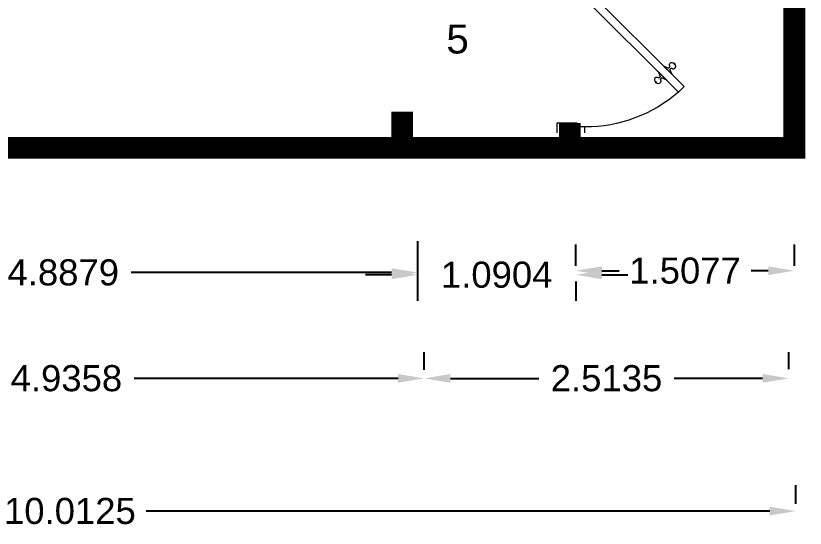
# Model space of a CAD drawing. Header units: metres. Extents: x -92766 to 98207, y -36056 to 71601.
# Drawn here: x 9.63 to 15.07, y -2.62 to 0.91 of the extents above; entities that cross this region are included whole.
import ezdxf

# ---------------------------------------------------------------- set-up
doc = ezdxf.new("R2010")
doc.units = ezdxf.units.M
doc.header["$MEASUREMENT"] = 0
for name, color, linetype, lineweight in [('ANGLE (COTE)', 251, 'Continuous', 0), ('DOORS (USI)', 5, 'Continuous', 15), ('TABLE (TABEL)', 251, 'Continuous', 0), ('WALLS (PERETI)', 1, 'Continuous', 30), ('www.cadblocksfree.com', 7, 'Continuous', 5)]:
    doc.layers.add(name, color=color, linetype=linetype, lineweight=lineweight)
doc.styles.get("Standard").update_dxf_attribs({"font": 'arial.ttf'})
doc.dimstyles.get("Standard").update_dxf_attribs({"dimtxt": 0.18, "dimasz": 0.18, "dimexe": 0.18, "dimexo": 0.0625, "dimgap": 0.09, "dimtad": 0, "dimtih": 1, "dimtoh": 1, "dimdec": 4, "dimzin": 0, "dimdsep": 46, "dimtxsty": 'Standard', "dimcen": 0.09, "dimadec": 0, "dimazin": 0, "dimtfac": 1, "dimtdec": 4, "dimtofl": 0, "dimtmove": 0, "dimatfit": 3, "dimfxl": 1, "dimtolj": 1, "dimtzin": 0, "dimarcsym": 0})

# ---------------------------------------------------------------- blocks, each defined once
blk = doc.blocks.new('puerta 0.8')
at = {"layer": 'www.cadblocksfree.com'}
for points in [[(0, 0.8), (0, 0.7691), (0.0411, 0.7691), (0.0411, 0.7486), (0.1489, 0.7486), (0.1489, 0.8)], [(0, 0), (0, 0.0309), (0.0411, 0.0309), (0.0411, 0.0514), (0.1489, 0.0514), (0.1489, 0)]]:
    blk.add_lwpolyline(points, dxfattribs=at)
at = {"layer": 'www.cadblocksfree.com', "linetype": 'Continuous'}
for points in [[(-0.0012, 0.7662), (0.0279, 0.7371), (-0.4942, 0.2151), (-0.5233, 0.2442)], [(-0.4718, 0.3675), (-0.4697, 0.3654), (-0.4733, 0.3618), (-0.4755, 0.3639)], [(-0.3708, 0.2665), (-0.373, 0.2687), (-0.3766, 0.2651), (-0.3744, 0.2629)]]:
    blk.add_lwpolyline(points, close=True, dxfattribs=at)
for points in [[(-0.4169, 0.3505), (-0.4606, 0.3069), (-0.4487, 0.3338), (-0.4552, 0.3402, 0.414214), (-0.4591, 0.3402, -0.990713), (-0.4745, 0.3605), (-0.4684, 0.3666)], [(-0.4584, 0.309), (-0.4148, 0.3527), (-0.4417, 0.3408), (-0.4481, 0.3473, -0.414214), (-0.4481, 0.3512, 0.990713), (-0.4684, 0.3666), (-0.4745, 0.3605)], [(-0.3878, 0.3214), (-0.4315, 0.2778), (-0.4046, 0.2896), (-0.3981, 0.2832, -0.414214), (-0.3981, 0.2793, 0.990713), (-0.3778, 0.2638), (-0.3717, 0.2699)], [(-0.4293, 0.2799), (-0.3857, 0.3236), (-0.3975, 0.2967), (-0.3911, 0.2902, 0.414214), (-0.3872, 0.2902, -0.990713), (-0.3717, 0.2699), (-0.3778, 0.2638)]]:
    blk.add_lwpolyline(points, format="xyb", dxfattribs=at)
at = {"layer": 'www.cadblocksfree.com'}
blk.add_circle((-0.0041, 0.7691), 0.00413, dxfattribs=at)
at = {"layer": 'www.cadblocksfree.com', "linetype": 'Continuous', "lineweight": 0}
blk.add_arc((-0.0021, 0.7802), 0.7493, 228.9496, 270.1584, dxfattribs=at)
blk = doc.blocks.new('*D109')
at = {"layer": 'ANGLE (COTE)', "color": 0, "lineweight": -2, "transparency": 16777216}
for p, q in [((4.9978, -2.4566), (4.9978, -2.3264)), ((15.0103, -2.4566), (15.0103, -2.3264)), ((5.1778, -2.5064), (9.4783, -2.5064)), ((14.8303, -2.5064), (10.5298, -2.5064))]:
    blk.add_line(p, q, dxfattribs=at)
at = {"layer": 'ANGLE (COTE)', "color": 0, "transparency": 16777216}
for points in [[(5.1778, -2.4764), (5.1778, -2.5364), (4.9978, -2.5064)], [(14.8303, -2.4764), (14.8303, -2.5364), (15.0103, -2.5064)]]:
    blk.add_solid(points, dxfattribs=at)
at = {"layer": 'Defpoints', "color": 0, "transparency": 16777216}
for p in [(4.9978, -2.5191), (15.0103, -2.5064), (15.0103, -2.5191)]:
    blk.add_point(p, dxfattribs=at)
at = {"layer": 'ANGLE (COTE)', "color": 0, "transparency": 16777216, "insert": (10.0041, -2.5064), "char_height": 0.18, "attachment_point": 5}
blk.add_mtext('\\A1;10.0125', dxfattribs=at)
blk = doc.blocks.new('*D114')
at = {"layer": 'ANGLE (COTE)', "color": 0, "lineweight": -2, "transparency": 16777216}
for p, q in [((7.5121, -1.5316), (7.5121, -1.4105)), ((12.4478, -1.5316), (12.4478, -1.4105)), ((7.6921, -1.5905), (9.5125, -1.5905)), ((12.2678, -1.5905), (10.4474, -1.5905))]:
    blk.add_line(p, q, dxfattribs=at)
at = {"layer": 'ANGLE (COTE)', "color": 0, "transparency": 16777216}
for points in [[(7.6921, -1.5605), (7.6921, -1.6205), (7.5121, -1.5905)], [(12.2678, -1.5605), (12.2678, -1.6205), (12.4478, -1.5905)]]:
    blk.add_solid(points, dxfattribs=at)
at = {"layer": 'Defpoints', "color": 0, "transparency": 16777216}
for p in [(7.5121, -1.5941), (12.4478, -1.5905), (12.4478, -1.5941)]:
    blk.add_point(p, dxfattribs=at)
at = {"layer": 'ANGLE (COTE)', "color": 0, "transparency": 16777216, "insert": (9.9799, -1.5905), "char_height": 0.18, "attachment_point": 5}
blk.add_mtext('\\A1;4.9358', dxfattribs=at)
blk = doc.blocks.new('*D115')
at = {"layer": 'ANGLE (COTE)', "color": 0, "lineweight": -2, "transparency": 16777216}
for p, q in [((12.4478, -1.528), (12.4478, -1.4105)), ((14.9614, -1.528), (14.9614, -1.4105)), ((12.6278, -1.5905), (13.2388, -1.5905)), ((14.7814, -1.5905), (14.1704, -1.5905))]:
    blk.add_line(p, q, dxfattribs=at)
at = {"layer": 'ANGLE (COTE)', "color": 0, "transparency": 16777216}
for points in [[(12.6278, -1.5605), (12.6278, -1.6205), (12.4478, -1.5905)], [(14.7814, -1.5605), (14.7814, -1.6205), (14.9614, -1.5905)]]:
    blk.add_solid(points, dxfattribs=at)
at = {"layer": 'Defpoints', "color": 0, "transparency": 16777216}
for p in [(12.4478, -1.5905), (14.9614, -1.5905), (14.9614, -1.5905)]:
    blk.add_point(p, dxfattribs=at)
at = {"layer": 'ANGLE (COTE)', "color": 0, "transparency": 16777216, "insert": (13.7046, -1.5905), "char_height": 0.18, "attachment_point": 5}
blk.add_mtext('\\A1;2.5135', dxfattribs=at)
blk = doc.blocks.new('*D133')
at = {"layer": 'ANGLE (COTE)', "color": 0, "lineweight": -2, "transparency": 16777216}
for p, q in [((7.5143, -0.6446), (7.5143, -1.0404)), ((12.4022, -0.6446), (12.4022, -1.0404)), ((7.6943, -0.8604), (9.4908, -0.8604)), ((12.2222, -0.8604), (10.4257, -0.8604))]:
    blk.add_line(p, q, dxfattribs=at)
at = {"layer": 'ANGLE (COTE)', "color": 0, "transparency": 16777216}
for points in [[(7.6943, -0.8304), (7.6943, -0.8904), (7.5143, -0.8604)], [(12.2222, -0.8304), (12.2222, -0.8904), (12.4022, -0.8604)]]:
    blk.add_solid(points, dxfattribs=at)
at = {"layer": 'Defpoints', "color": 0, "transparency": 16777216}
for p in [(7.5143, -0.5821), (12.4022, -0.5821), (12.4022, -0.8604)]:
    blk.add_point(p, dxfattribs=at)
at = {"layer": 'ANGLE (COTE)', "color": 0, "transparency": 16777216, "insert": (9.9583, -0.8604), "char_height": 0.18, "attachment_point": 5}
blk.add_mtext('\\A1;4.8879', dxfattribs=at)
blk = doc.blocks.new('*D134')
at = {"layer": 'ANGLE (COTE)', "color": 0, "lineweight": -2, "transparency": 16777216}
for p, q in [((12.2222, -0.8762), (12.0422, -0.8762)), ((12.4022, -0.9229), (12.4022, -1.0562)), ((13.4926, -0.9229), (13.4926, -1.0562)), ((13.6726, -0.8762), (13.8526, -0.8762))]:
    blk.add_line(p, q, dxfattribs=at)
at = {"layer": 'ANGLE (COTE)', "color": 0, "transparency": 16777216}
for points in [[(12.2222, -0.8462), (12.2222, -0.9062), (12.4022, -0.8762)], [(13.6726, -0.8462), (13.6726, -0.9062), (13.4926, -0.8762)]]:
    blk.add_solid(points, dxfattribs=at)
at = {"layer": 'Defpoints', "color": 0, "transparency": 16777216}
for p in [(12.4022, -0.8604), (13.4926, -0.8604), (13.4926, -0.8762)]:
    blk.add_point(p, dxfattribs=at)
at = {"layer": 'ANGLE (COTE)', "color": 0, "transparency": 16777216, "insert": (12.9474, -0.8762), "char_height": 0.18, "attachment_point": 5}
blk.add_mtext('\\A1;1.0904', dxfattribs=at)
blk = doc.blocks.new('*D135')
at = {"layer": 'ANGLE (COTE)', "color": 0, "lineweight": -2, "transparency": 16777216}
for p, q in [((13.4926, -0.8137), (13.4926, -0.6678)), ((15.0003, -0.8137), (15.0003, -0.6678)), ((13.6726, -0.8478), (13.7913, -0.8478)), ((14.8203, -0.8478), (14.7016, -0.8478))]:
    blk.add_line(p, q, dxfattribs=at)
at = {"layer": 'ANGLE (COTE)', "color": 0, "transparency": 16777216}
for points in [[(13.6726, -0.8178), (13.6726, -0.8778), (13.4926, -0.8478)], [(14.8203, -0.8178), (14.8203, -0.8778), (15.0003, -0.8478)]]:
    blk.add_solid(points, dxfattribs=at)
at = {"layer": 'Defpoints', "color": 0, "transparency": 16777216}
for p in [(15.0003, -0.8478), (13.4926, -0.8762), (15.0003, -0.8762)]:
    blk.add_point(p, dxfattribs=at)
at = {"layer": 'ANGLE (COTE)', "color": 0, "transparency": 16777216, "insert": (14.2465, -0.8478), "char_height": 0.18, "attachment_point": 5}
blk.add_mtext('\\A1;1.5077', dxfattribs=at)

msp = doc.modelspace()

# ---------------------------------------------------------------- linework, layer by layer
at = {"layer": 'WALLS (PERETI)', "const_width": 0.15}
for points in [[(14.14335, 5), (15, 5), (15, 0), (5, 0)], [(12.2947, 0), (12.2947, 0.25)], [(13.45183, 0), (13.45183, 0.17126)]]:
    msp.add_lwpolyline(points, dxfattribs=at)

# ---------------------------------------------------------------- block references
at = {"layer": 'DOORS (USI)', "xscale": -1.307470246102184, "yscale": 1.307470246102184, "zscale": 1.307470246102184}
msp.add_blockref('puerta 0.8', (13.55567, 0.10402), dxfattribs=at)

# ---------------------------------------------------------------- texts
at = {"layer": 'TABLE (TABEL)', "insert": (12.59997, 0.85104), "char_height": 0.2, "attachment_point": 1}
msp.add_mtext_dynamic_manual_height_columns('\\pxtc1,c2,c3;5', width=0.2, gutter_width=1, heights=[0], dxfattribs=at)

# ---------------------------------------------------------------- dimensions: what is measured, and where the dimension line sits
at = {"layer": 'ANGLE (COTE)'}
for base, p1, p2, picture, middle in [((12.4022, -0.86042), (7.51433, -0.5821), (12.4022, -0.5821), '*D133', (9.95827, -0.86042)), ((15.00032, -0.84783), (13.49264, -0.87625), (15.00032, -0.87625), '*D135', (14.24648, -0.84783)), ((13.49264, -0.87625), (12.4022, -0.86042), (13.49264, -0.86042), '*D134', (12.94742, -0.87625)), ((12.44783, -1.59046), (7.51207, -1.59412), (12.44783, -1.59412), '*D114', (9.97995, -1.59046)), ((14.96135, -1.59046), (12.44783, -1.59046), (14.96135, -1.59046), '*D115', (13.70459, -1.59046)), ((15.01033, -2.5064), (4.99784, -2.51908), (15.01033, -2.51908), '*D109', (10.00408, -2.5064))]:
    dim = msp.add_linear_dim(base=base, p1=p1, p2=p2, dimstyle='Standard', dxfattribs=at)
    dim.commit()
    dim.dimension.update_dxf_attribs({"geometry": picture, "text_midpoint": middle})

doc.saveas('drawing.dxf')
